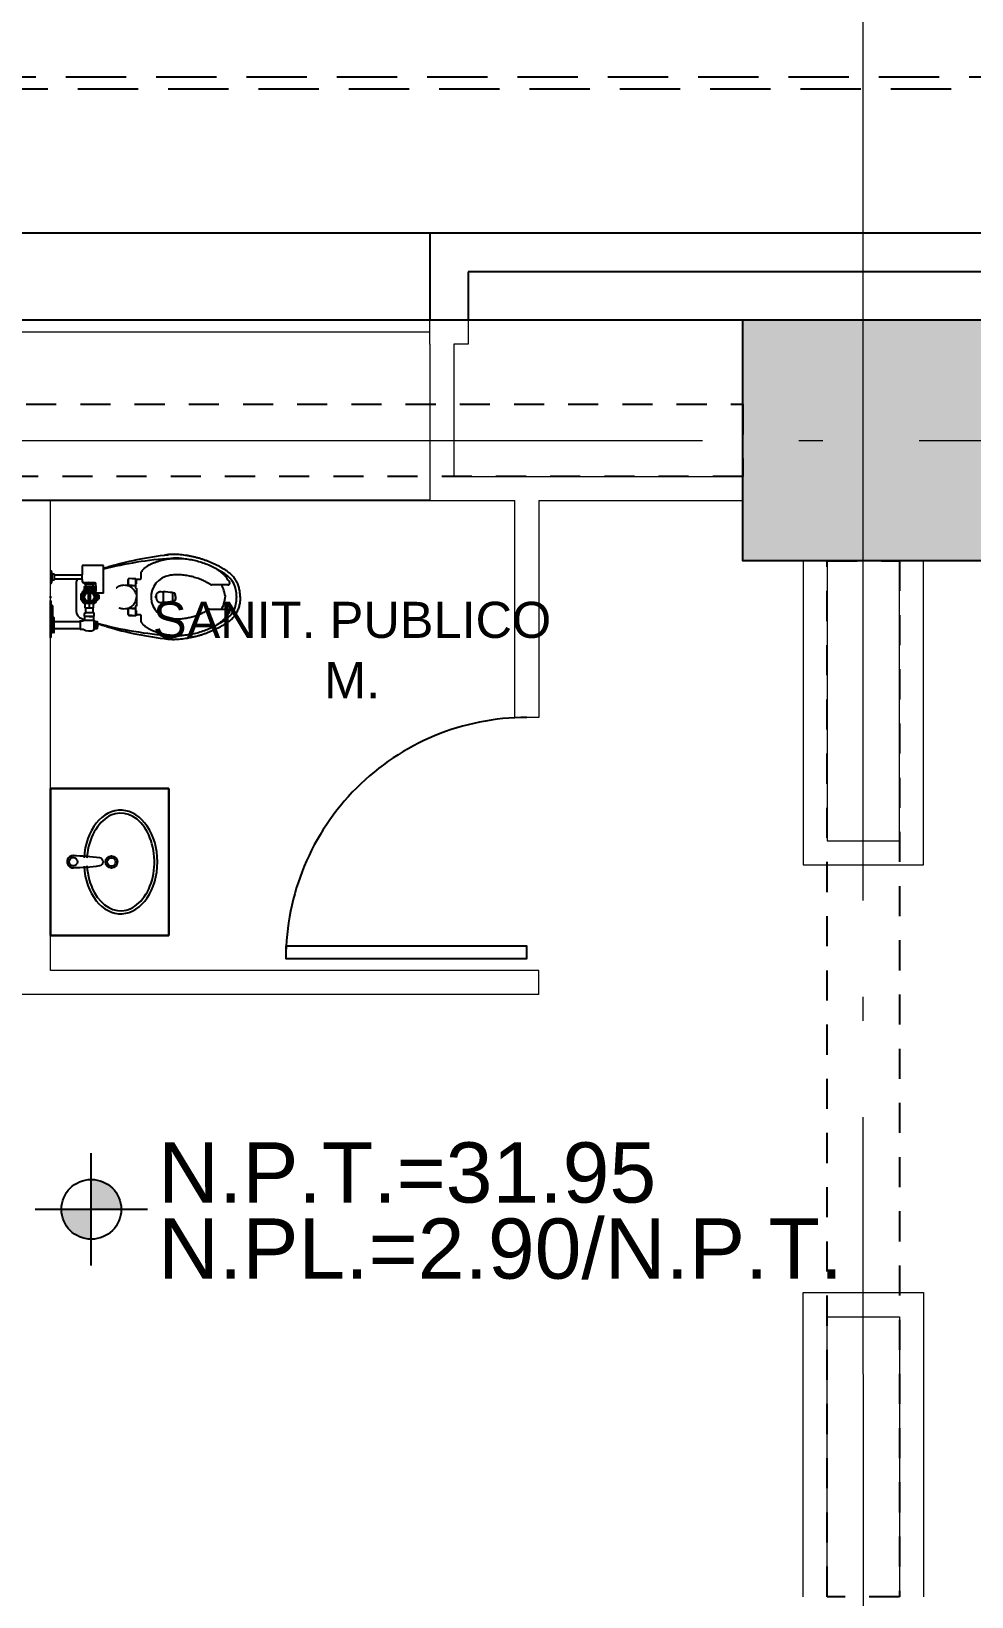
# Model space of a CAD drawing. Header units: metres. Extents: x -22 to 564, y 0 to 143.
# Drawn here: x 422.9 to 426.81, y 49.48 to 55.97 of the extents above; entities that cross this region are included whole.
import ezdxf

# ---------------------------------------------------------------- set-up
doc = ezdxf.new("R2010")
doc.units = ezdxf.units.M
for name, pattern in [('EJES630', [6.3, 5.5, -0.4, 0, -0.4]), ('XREF 4N NEURO-ONCOLOGIA$0$DASHED2', [0.375, 0.25, -0.125]), ('XREF 4N NEURO-ONCOLOGIA$0$HIDDEN2', [0.1875, 0.125, -0.0625]), ('XREF 4N NEURO-ONCOLOGIA$0$XREF PB NEURO-ONCOLOGIA$0$XR-00$0$HIDDEN', [0.375, 0.25, -0.125])]:
    doc.linetypes.add(name, pattern=pattern)
for name, color, linetype, lineweight in [('EJES', 11, 'EJES630', 0), ('XREF 4N NEURO-ONCOLOGIA$0$HERRERIAS', 1, 'Continuous', 18), ('XREF 4N NEURO-ONCOLOGIA$0$MUROS DE TABLAROCA', 150, 'Continuous', 13)]:
    doc.layers.add(name, color=color, linetype=linetype, lineweight=lineweight)
for name, color, linetype in [('NIVELES', 9, 'Continuous'), ('TEXTO', 7, 'Continuous'), ('XREF 4N NEURO-ONCOLOGIA$0$-CG-M-WALL', 7, 'Continuous'), ('XREF 4N NEURO-ONCOLOGIA$0$COLUMNAS', 6, 'Continuous'), ('XREF 4N NEURO-ONCOLOGIA$0$CONTRAVENTEOS', 6, 'XREF 4N NEURO-ONCOLOGIA$0$HIDDEN2'), ('XREF 4N NEURO-ONCOLOGIA$0$LAMINA MULTIPERFORADA', 9, 'Continuous'), ('XREF 4N NEURO-ONCOLOGIA$0$MOBILIARIO FIJO', 40, 'Continuous'), ('XREF 4N NEURO-ONCOLOGIA$0$MUROS BAJOS', 2, 'Continuous'), ('XREF 4N NEURO-ONCOLOGIA$0$NOVIDESA', 11, 'Continuous'), ('XREF 4N NEURO-ONCOLOGIA$0$PUERTAS', 253, 'Continuous')]:
    doc.layers.add(name, color=color, linetype=linetype)
doc.styles.add('100 LOCALES 25', font='arial.ttf', dxfattribs={"height": 0.25})
doc.styles.add('NIVELES', font='arial.ttf', dxfattribs={"height": 0.25})

# ---------------------------------------------------------------- blocks, each defined once
blk = doc.blocks.new('NPT')
h = blk.add_hatch(color=256)
h.paths.add_polyline_path([(0, 0.1241), (0, 0), (0.1241, 0, 0.414214)])
h.paths.add_polyline_path([(0, 0), (-0.1241, 0, 0.414214), (0, -0.1241)])
for p, q in [((0, -0.2327), (0, 0.2327)), ((-0.2327, 0), (0.2327, 0))]:
    blk.add_line(p, q)
blk.add_circle((0, 0), 0.1241)
at = {"style": 'NIVELES'}
for p in [(0.2779, 0.028), (0.2779, -0.2879)]:
    blk.add_attdef('NIVEL', p, '', height=0.25, dxfattribs=at)
blk = doc.blocks.new('XREF 4N NEURO-ONCOLOGIA$0$C-1')
at = {"layer": 'XREF 4N NEURO-ONCOLOGIA$0$-CG-M-WALL', "true_color": 0x636466}
h = blk.add_hatch(color=251, dxfattribs=at)
h.dxf.hatch_style = 1
h.paths.add_polyline_path([(-0.5, -0.5), (-0.5, 0.5), (0.5, 0.5), (0.5, -0.5)])
blk.add_lwpolyline([(-0.5, -0.5), (-0.5, 0.5), (0.5, 0.5), (0.5, -0.5)], close=True)
blk = doc.blocks.new('XREF 4N NEURO-ONCOLOGIA$0$XREF PB NEURO-ONCOLOGIA$0$WC CON FLUXO')
for p, q in [((-0.0034, 0), (0.0034, 0)), ((0, 0.0034), (0, -0.0034)), ((0.107, 0), (0.0582, 0)), ((-0.0197, -0.0022), (-0.0141, -0.0008)), ((0.0575, -0.0007), (0.0576, -0.0026)), ((0.0575, -0.0007), (0.1078, -0.0007)), ((0.0585, -0.0037), (0.069, -0.0067)), ((0.069, -0.0067), (0.0964, -0.0067)), ((0.0705, -0.0086), (0.0708, -0.0154)), ((0.0708, -0.0154), (0.0946, -0.0154)), ((0.0736, -0.1306), (0.0736, -0.0154)), ((0.0918, -0.0155), (0.0917, -0.1306)), ((0.0946, -0.0154), (0.0948, -0.0086)), ((0.0964, -0.0067), (0.1066, -0.0038)), ((0.1072, 0), (0.107, 0)), ((0.1078, -0.0025), (0.1078, -0.0007)), ((-0.0587, -0.1062), (-0.0589, -0.1062)), ((0.0587, -0.1062), (-0.0587, -0.1062)), ((-0.013, -0.1295), (-0.013, -0.1264)), ((-0.013, -0.1295), (-0.013, -0.1336)), ((-0.0127, -0.1264), (-0.0127, -0.1292)), ((-0.0086, -0.1264), (-0.0086, -0.1292)), ((-0.004, -0.1264), (-0.004, -0.1292)), ((0.0044, -0.1264), (0.0044, -0.1292)), ((0.009, -0.1264), (0.009, -0.1292)), ((0.0131, -0.1264), (0.0131, -0.1292)), ((0.0134, -0.1336), (0.0134, -0.1264)), ((0.0587, -0.1062), (0.0589, -0.1062)), ((-0.1331, -0.1809), (-0.1338, -0.1805)), ((-0.1331, -0.181), (-0.1331, -0.181)), ((-0.1331, -0.181), (-0.133, -0.181)), ((-0.133, -0.181), (-0.1329, -0.181)), ((-0.1329, -0.1837), (-0.133, -0.1814)), ((-0.133, -0.1814), (-0.0996, -0.1814)), ((-0.1329, -0.181), (-0.1319, -0.181)), ((-0.1329, -0.1837), (-0.0999, -0.1837)), ((-0.1302, -0.1867), (-0.1329, -0.1837)), ((-0.1319, -0.181), (-0.1269, -0.1809)), ((-0.1026, -0.1867), (-0.1302, -0.1867)), ((-0.1302, -0.1867), (-0.1301, -0.1933)), ((-0.1287, -0.1946), (-0.104, -0.1946)), ((-0.1269, -0.1809), (-0.1141, -0.1807)), ((-0.1141, -0.1807), (-0.1105, -0.1806)), ((-0.1109, -0.1952), (-0.1109, -0.1949)), ((-0.1105, -0.1806), (-0.1008, -0.1805)), ((-0.1028, -0.1933), (-0.1026, -0.1867)), ((-0.0999, -0.1837), (-0.1026, -0.1867)), ((-0.1008, -0.1805), (-0.1002, -0.1805)), ((-0.0998, -0.1814), (-0.0999, -0.1837)), ((-0.0996, -0.1805), (-0.0989, -0.1809)), ((-0.0996, -0.1814), (-0.0989, -0.181)), ((-0.0958, -0.1423), (-0.0805, -0.1423)), ((-0.0958, -0.1789), (-0.0815, -0.1789)), ((-0.082, -0.1612), (-0.0802, -0.1612)), ((-0.082, -0.1612), (-0.0815, -0.1789)), ((-0.0815, -0.1789), (-0.0807, -0.1775)), ((-0.0807, -0.1775), (-0.0806, -0.1775)), ((-0.0806, -0.1775), (-0.08, -0.1785)), ((-0.0805, -0.1423), (-0.08, -0.1433)), ((-0.0805, -0.1423), (-0.0801, -0.1593)), ((-0.0802, -0.1612), (-0.0801, -0.1682)), ((-0.0801, -0.1593), (-0.08, -0.1645)), ((-0.0801, -0.1682), (-0.08, -0.1743)), ((-0.08, -0.1433), (-0.08, -0.1403)), ((-0.08, -0.1403), (-0.0684, -0.1403)), ((-0.08, -0.1433), (-0.08, -0.1809)), ((-0.08, -0.1645), (-0.08, -0.1732)), ((-0.08, -0.1732), (-0.08, -0.1742)), ((-0.08, -0.1809), (-0.0684, -0.1809)), ((-0.0663, -0.1424), (-0.0663, -0.1461)), ((-0.0663, -0.1789), (-0.0663, -0.1751)), ((-0.0446, -0.1606), (-0.0284, -0.1606)), ((-0.0446, -0.1751), (-0.0446, -0.1777)), ((-0.0446, -0.1777), (-0.0229, -0.1776)), ((-0.0233, -0.1591), (-0.0175, -0.145)), ((-0.0175, -0.1762), (-0.0233, -0.1621)), ((-0.0175, -0.165), (-0.0175, -0.1562)), ((-0.0174, -0.1563), (-0.0174, -0.1649)), ((-0.0154, -0.1429), (-0.0019, -0.1373)), ((-0.0154, -0.1783), (-0.0013, -0.1842)), ((-0.0126, -0.1946), (-0.0126, -0.1919)), ((-0.0075, -0.1946), (-0.0075, -0.1919)), ((-0.0031, -0.1946), (-0.0031, -0.1919)), ((0.0022, -0.1839), (0.0158, -0.1783)), ((0.0024, -0.1373), (0.0149, -0.1425)), ((0.0058, -0.1946), (0.0058, -0.1919)), ((0.0097, -0.1946), (0.0097, -0.1919)), ((0.0101, -0.1336), (0.0245, -0.1336)), ((0.0101, -0.1876), (0.0245, -0.1876)), ((0.0134, -0.1919), (0.0134, -0.1876)), ((0.0134, -0.1946), (0.0134, -0.1919)), ((0.0162, -0.2187), (0.0162, -0.1879)), ((0.0162, -0.1879), (0.021, -0.1879)), ((0.0178, -0.1563), (0.0178, -0.1649)), ((0.0179, -0.145), (0.0233, -0.1579)), ((0.0179, -0.165), (0.0179, -0.1562)), ((0.0238, -0.1621), (0.0182, -0.1757)), ((0.0201, -0.1879), (0.0205, -0.1876)), ((0.0209, -0.1879), (0.0213, -0.1876)), ((0.0267, -0.1839), (0.027, -0.1806)), ((0.027, -0.1406), (0.0268, -0.1376)), ((0.0276, -0.1396), (0.0276, -0.1521)), ((0.0276, -0.1431), (0.0287, -0.1431)), ((0.0276, -0.1781), (0.0276, -0.1691)), ((0.0276, -0.1691), (0.0276, -0.1816)), ((0.0294, -0.1781), (0.0276, -0.1781)), ((0.0287, -0.1431), (0.0294, -0.1781)), ((0.0287, -0.1431), (0.0292, -0.1439)), ((0.0296, -0.1701), (0.0292, -0.1439)), ((0.0292, -0.1439), (0.0294, -0.1439)), ((0.0294, -0.1439), (0.0298, -0.1431)), ((0.0294, -0.1439), (0.03, -0.1773)), ((0.0294, -0.1781), (0.0298, -0.1773)), ((0.0298, -0.1773), (0.0296, -0.1701)), ((0.0304, -0.1781), (0.0298, -0.1431)), ((0.0298, -0.1431), (0.03, -0.1431)), ((0.0298, -0.1773), (0.03, -0.1773)), ((0.03, -0.1431), (0.0306, -0.1781)), ((0.03, -0.1431), (0.03, -0.1431)), ((0.03, -0.1431), (0.0304, -0.1439)), ((0.03, -0.1773), (0.0304, -0.1781)), ((0.0304, -0.1439), (0.0308, -0.1622)), ((0.0304, -0.1439), (0.0306, -0.1439)), ((0.0304, -0.1781), (0.0306, -0.1781)), ((0.0306, -0.1439), (0.031, -0.1433)), ((0.0306, -0.1439), (0.0308, -0.1498)), ((0.0306, -0.1781), (0.031, -0.1774)), ((0.0308, -0.1498), (0.0309, -0.1593)), ((0.0308, -0.1622), (0.0309, -0.1703)), ((0.0309, -0.1593), (0.0309, -0.1605)), ((0.0309, -0.1605), (0.0309, -0.162)), ((0.0309, -0.162), (0.031, -0.1637)), ((0.0309, -0.1703), (0.0309, -0.1724)), ((0.0517, -0.1879), (0.0554, -0.1879)), ((0.0732, -0.1305), (0.0664, -0.1305)), ((0.131, -0.1305), (0.0921, -0.1305)), ((0.131, -0.2187), (0.131, -0.1305)), ((0.0162, -0.2187), (0.131, -0.2187)), ((-0.0729, -0.3219), (-0.0727, -0.3219)), ((-0.0726, -0.3219), (-0.0679, -0.3219)), ((-0.0509, -0.3222), (-0.0726, -0.3219)), ((-0.0679, -0.3219), (-0.0561, -0.3219)), ((-0.0561, -0.3219), (-0.0511, -0.3219)), ((0.0511, -0.3221), (0.0512, -0.3221)), ((0.0513, -0.3221), (0.0561, -0.3221)), ((0.0731, -0.3224), (0.0513, -0.3221)), ((0.0561, -0.3221), (0.0679, -0.3221)), ((0.0679, -0.3221), (0.0729, -0.3221)), ((-0.1069, -0.3779), (-0.1063, -0.3779)), ((-0.1047, -0.377), (-0.1046, -0.3768)), ((-0.1029, -0.3758), (-0.1024, -0.3758)), ((-0.1024, -0.3758), (-0.0787, -0.3758)), ((-0.0763, -0.3379), (-0.0765, -0.3256)), ((-0.0763, -0.3255), (-0.0763, -0.3536)), ((-0.0763, -0.3536), (-0.056, -0.3539)), ((-0.0761, -0.3536), (-0.0761, -0.3536)), ((-0.0752, -0.3536), (-0.0761, -0.3536)), ((-0.0761, -0.3536), (-0.0761, -0.3538)), ((-0.0761, -0.3538), (-0.0761, -0.3539)), ((-0.0735, -0.3627), (-0.0761, -0.3539)), ((-0.0752, -0.3536), (-0.0752, -0.3536)), ((-0.0752, -0.3536), (-0.0729, -0.3536)), ((-0.0742, -0.3721), (-0.0742, -0.3698)), ((-0.0735, -0.3636), (-0.0735, -0.3598)), ((-0.0693, -0.3562), (-0.056, -0.3563)), ((-0.056, -0.353), (-0.0373, -0.353)), ((-0.056, -0.353), (-0.056, -0.3563)), ((-0.0481, -0.353), (-0.0473, -0.326)), ((-0.0476, -0.3384), (-0.0479, -0.353)), ((-0.0364, -0.3539), (-0.0364, -0.3562)), ((0.0364, -0.3562), (0.0364, -0.3539)), ((0.0373, -0.353), (0.0551, -0.353)), ((0.0476, -0.3381), (0.0475, -0.3258)), ((0.0476, -0.3258), (0.0476, -0.353)), ((0.056, -0.3539), (0.056, -0.3562)), ((0.056, -0.3539), (0.0759, -0.3542)), ((0.0761, -0.3541), (0.0735, -0.3629)), ((0.0735, -0.3598), (0.0735, -0.3636)), ((0.0742, -0.3698), (0.0742, -0.3721)), ((0.0759, -0.3542), (0.0767, -0.3262)), ((0.0761, -0.3539), (0.0759, -0.3539)), ((0.0763, -0.3386), (0.0761, -0.3539)), ((0.0761, -0.354), (0.0761, -0.3539)), ((0.0761, -0.3541), (0.0761, -0.354)), ((0.0787, -0.3758), (0.1024, -0.3758)), ((0.1024, -0.3758), (0.1029, -0.3758)), ((0.1069, -0.3779), (0.1052, -0.3779)), ((-0.0026, -0.4379), (-0.0058, -0.4387)), ((0.0058, -0.4387), (-0.0058, -0.4387)), ((0.0026, -0.4379), (0.0058, -0.4387)), ((-0.0907, -0.5014), (-0.0907, -0.5014)), ((0.0216, -0.4666), (-0.0216, -0.4666)), ((0.0181, -0.5057), (-0.0181, -0.5057)), ((-0.0176, -0.5057), (-0.0171, -0.5081)), ((0, -0.5182), (0, -0.5191)), ((0.0176, -0.5057), (0.0171, -0.5081)), ((-0.0501, -0.6597), (-0.0501, -0.7362)), ((0.0501, -0.7362), (0.0501, -0.6674)), ((-0.0062, -0.724), (0, -0.724)), ((0.0062, -0.724), (0, -0.724))]:
    blk.add_line(p, q)
for points in [[(-0.169, -0.0008), (-0.1688, 0)], [(-0.1688, 0), (-0.0143, 0)], [(-0.0141, -0.0008), (-0.0143, 0)], [(-0.169, -0.0008), (-0.1634, -0.0022)], [(-0.1686, -0.0008), (-0.0145, -0.0008)], [(-0.1634, -0.0022), (-0.0197, -0.0022)], [(-0.152, -0.0025), (-0.1464, -0.0081)], [(-0.1473, -0.013), (-0.1477, -0.0069)], [(-0.1452, -0.015), (-0.0876, -0.015)], [(-0.145, -0.0087), (-0.0382, -0.0087)], [(-0.0855, -0.013), (-0.0853, -0.0087)], [(-0.0367, -0.0081), (-0.0312, -0.0025)], [(-0.1318, -0.1231), (-0.1338, -0.1231), (-0.1338, -0.135)], [(-0.101, -0.1231), (-0.099, -0.1231), (-0.099, -0.135)], [(-0.0965, -0.1805), (-0.1363, -0.1805)], [(-0.133, -0.1814), (-0.1338, -0.1814), (-0.1331, -0.181), (-0.1331, -0.1809), (-0.1331, -0.1809), (-0.1331, -0.1809), (-0.1331, -0.1809), (-0.1331, -0.1809), (-0.1331, -0.1808), (-0.1331, -0.1808), (-0.1331, -0.1808), (-0.133, -0.1808), (-0.133, -0.1808), (-0.1329, -0.1808), (-0.1329, -0.1808), (-0.1328, -0.1808), (-0.1326, -0.1808), (-0.1322, -0.1808), (-0.1313, -0.1808), (-0.1297, -0.1807), (-0.1275, -0.1807), (-0.1236, -0.1806), (-0.1168, -0.1806), (-0.1117, -0.1805), (-0.1093, -0.1805), (-0.1093, -0.1805)], [(-0.0989, -0.1809), (-0.0989, -0.1809), (-0.0989, -0.1809), (-0.0989, -0.1809), (-0.0989, -0.1809), (-0.0989, -0.1809), (-0.099, -0.1809), (-0.099, -0.1809), (-0.099, -0.1809), (-0.099, -0.1809), (-0.0992, -0.1809), (-0.0998, -0.1809), (-0.1026, -0.181), (-0.1045, -0.181), (-0.1092, -0.1811), (-0.1162, -0.1812), (-0.1277, -0.1813), (-0.1297, -0.1813), (-0.1314, -0.1814), (-0.1325, -0.1814), (-0.1332, -0.1814), (-0.1334, -0.1814)], [(-0.1219, -0.1952), (-0.1219, -0.1949)], [(-0.0967, -0.1399), (-0.0965, -0.1403)], [(-0.0958, -0.1412), (-0.0958, -0.1789), (-0.0958, -0.1799)], [(-0.0807, -0.1775), (-0.0811, -0.168), (-0.0812, -0.1612)], [(-0.0446, -0.1461), (-0.0446, -0.1435), (-0.0228, -0.1434)], [(-0.0149, -0.1632), (-0.0149, -0.1579), (-0.0132, -0.1579), (-0.0132, -0.1598), (-0.0116, -0.1598), (-0.0116, -0.1579), (-0.0099, -0.1579), (-0.0099, -0.1632), (-0.0116, -0.1632), (-0.0116, -0.1613), (-0.0132, -0.1613), (-0.0132, -0.1632), (-0.0149, -0.1632)], [(-0.0137, -0.1355), (-0.0135, -0.1336), (-0.0096, -0.1336)], [(-0.0074, -0.1618), (-0.0045, -0.1618), (-0.0045, -0.1632), (-0.0091, -0.1632), (-0.0091, -0.1579), (-0.0045, -0.1579), (-0.0045, -0.1593), (-0.0074, -0.1593), (-0.0074, -0.1618)], [(-0.0074, -0.1612), (-0.005, -0.1612), (-0.005, -0.1599)], [(-0.0039, -0.1579), (-0.0023, -0.1579), (-0.0023, -0.1618), (-0.0002, -0.1618), (-0.0002, -0.1632), (-0.0039, -0.1632), (-0.0039, -0.1579)], [(-0.0008, -0.1579), (0.0008, -0.1579), (0.0018, -0.1612), (0.0027, -0.1579), (0.0043, -0.1579), (0.0027, -0.1632), (0.0008, -0.1632), (-0.0008, -0.1579)], [(0.0064, -0.1618), (0.0093, -0.1618), (0.0093, -0.1632), (0.0048, -0.1632), (0.0048, -0.1579), (0.0093, -0.1579), (0.0093, -0.1593), (0.0064, -0.1593), (0.0064, -0.1618)], [(0.0064, -0.1612), (0.0089, -0.1612), (0.0089, -0.1599)], [(0.0097, -0.1632), (0.0114, -0.1606), (0.0097, -0.1579), (0.0116, -0.1579), (0.0124, -0.1592), (0.0132, -0.1579), (0.0151, -0.1579), (0.0134, -0.1606), (0.0151, -0.1632), (0.0132, -0.1632), (0.0124, -0.1619), (0.0116, -0.1632), (0.0097, -0.1632)], [(0.0212, -0.188), (0.0212, -0.1879), (0.0514, -0.1879), (0.0514, -0.1879)], [(0.053, -0.1489), (0.053, -0.1417), (0.0573, -0.1417), (0.0573, -0.1384), (0.0587, -0.1384), (0.0587, -0.1828), (0.0573, -0.1828), (0.0573, -0.1795), (0.053, -0.1795), (0.053, -0.1723), (0.0573, -0.1723), (0.0573, -0.1489), (0.053, -0.1489), (0.053, -0.1723)], [(0.0587, -0.1833), (0.0594, -0.1793), (0.0599, -0.1585), (0.0594, -0.1419), (0.059, -0.1387), (0.0587, -0.1379)]]:
    blk.add_lwpolyline(points)
for points in [[(-0.1318, -0.015), (-0.101, -0.015), (-0.101, -0.1231), (-0.1318, -0.1231)], [(-0.013, -0.1264), (0.0134, -0.1264), (0.0134, -0.1292), (-0.013, -0.1292)], [(-0.0663, -0.1461), (-0.0446, -0.1461), (-0.0446, -0.1751), (-0.0663, -0.1751)], [(-0.0131, -0.1919), (0.0135, -0.1919), (0.0135, -0.1946), (-0.0131, -0.1946)], [(-0.0073, -0.1946), (0.0077, -0.1946), (0.0077, -0.2007), (-0.0073, -0.2007)], [(0.031, -0.1814), (0.0417, -0.1814), (0.0417, -0.1398), (0.031, -0.1398)], [(0.031, -0.1399), (0.0372, -0.1399), (0.0372, -0.1487), (0.031, -0.1487)], [(0.031, -0.1517), (0.0372, -0.1517), (0.0372, -0.1694), (0.031, -0.1694)], [(0.031, -0.1725), (0.0372, -0.1725), (0.0372, -0.1813), (0.031, -0.1813)], [(0.0417, -0.1455), (0.053, -0.1455), (0.053, -0.1757), (0.0417, -0.1757)]]:
    blk.add_lwpolyline(points, close=True)
for radius in [0.0287, 0.0208, 0.0206]:
    blk.add_circle((0.0002, -0.1606), radius)
for centre, radius, start, end in [((0.0582, -0.0007), 0.000699, 90.95277, 179.98844), ((-0.1685, 0.0038), 0.0046, 263.59467, 268.45589), ((-0.1529, -0.0035), 0.00135, 45.0725, 87.18005), ((-0.1452, -0.0129), 0.0021, 183, 270), ((-0.145, -0.0067), 0.00204, 225, 270), ((-0.0876, -0.0129), 0.0021, 270, 357), ((-0.0382, -0.0067), 0.00204, 270, 315), ((-0.0302, -0.0035), 0.00137, 94.72272, 134.74142), ((-0.0146, 0.0033), 0.00404, 271.14866, 276.87914), ((0.059, -0.0024), 0.0014, 186.73492, 251.23129), ((0.0685, -0.0087), 0.00201, 2.8263, 77.30626), ((0.0968, -0.0087), 0.00201, 102.67221, 177.17047), ((0.1064, -0.0024), 0.00142, 280.21822, 357.71478), ((0.1071, -0.0007), 0.000699, 359.99635, 84.9523), ((1.4324, -0.6105), 1.5966, 162.4445, 162.94849), ((-0.0589, -0.1386), 0.0324, 90, 162.44179), ((1.4324, -0.6105), 1.5966, 162.44179, 162.4445), ((0.0002, -0.1606), 0.0342, 112.68229, 150.08645), ((0.0002, -0.1606), 0.0338, 113.03003, 149.60721), ((0.0002, -0.1606), 0.0342, 51.96009, 67.31771), ((0.003, -0.1564), 0.0287, 52.4204, 68.73168), ((0.0589, -0.1386), 0.0324, 63.07562, 90), ((1.4324, -0.6105), 1.5966, 164.90366, 175.99719), ((-0.0899, -0.1604), 0.0506, 150.37925, 203.38768), ((-0.1287, -0.1933), 0.00134, 181.5, 270), ((-0.1216, -0.1949), 0.000343, 129.53376, 173.6561), ((1.2567, -0.6451), 1.4396, 161.76439, 162.83688), ((-0.1113, -0.1949), 0.000384, 6.4023, 46.33892), ((-0.1041, -0.1933), 0.00132, 272.56001, 359.51881), ((-0.0976, -0.135), 0.0014, 180, 202.38544), ((-0.1465, -0.1622), 0.0546, 24.14172, 29.23608), ((-0.0951, -0.1399), 0.00152, 197.70051, 241.61788), ((-0.0953, -0.1812), 0.0014, 109.98402, 146.49487), ((0.3455, -0.1572), 0.4265, 180.5403, 182.73096), ((-0.0684, -0.1424), 0.0021, 0, 90), ((-0.0684, -0.1788), 0.0021, 269.92172, 358.00948), ((0.0002, -0.1606), 0.0342, 209.89818, 247.19564), ((0.0002, -0.1606), 0.0338, 210.39279, 246.96997), ((-0.0196, -0.1606), 0.00402, 157.49993, 202.50007), ((-0.0138, -0.1466), 0.00402, 112.49993, 157.50007), ((0.0002, -0.3691), 0.2137, 85.25656, 94.74344), ((0.0002, 0.0479), 0.2137, 265.25656, 274.74344), ((-0.0138, -0.1746), 0.00402, 202.49993, 244.67813), ((0.0002, -0.3691), 0.2136, 85.28419, 94.71581), ((0.0002, 0.0479), 0.2136, 265.28419, 274.71579), ((-0.0048, -0.1633), 0.00333, 92.771, 141.15456), ((0.0002, -0.1412), 0.00442, 60.02508, 118.41746), ((0.0002, -0.1803), 0.00418, 247.96015, 298.51568), ((0.009, -0.1633), 0.00333, 92.771, 141.15456), ((0.0002, -0.1606), 0.0338, 293.03003, 298.24303), ((-0.001, -0.1578), 0.0373, 292.84038, 297.39367), ((0.0139, -0.1468), 0.00445, 24.00759, 75.65245), ((0.0141, -0.1745), 0.00418, 292.93282, 343.68128), ((0.0361, -0.0373), 0.1513, 264.24673, 275.90844), ((0.0193, -0.1605), 0.00473, 339.55346, 33.71095), ((0.0206, -0.1386), 0.00627, 9.35406, 51.77107), ((0.0206, -0.1386), 0.00627, 9.35406, 51.77107), ((0.0206, -0.1826), 0.00627, 308.22298, 348.27509), ((0.0206, -0.1826), 0.00627, 308.22298, 348.27509), ((0.0324, -0.1366), 0.00562, 189.38339, 212.17133), ((0.0326, -0.1847), 0.00586, 147.9912, 172.48664), ((-0.0002, -0.1608), 0.0347, 30.44518, 36.74674), ((0.003, -0.1588), 0.0304, 29.70178, 36.04184), ((0.0023, -0.1619), 0.0318, 322.80694, 330.75749), ((0.0148, -0.1706), 0.0161, 322.84482, 332.23848), ((0.0551, -0.1842), 0.0037, 273.98901, 13.14657), ((0.0664, -0.1382), 0.00771, 89.9605, 177.62529), ((0.0827, -0.0413), 0.0897, 263.96493, 276.04455), ((1.2435, -0.6427), 1.4264, 163.23339, 173.74638), ((-0.1216, -0.1952), 0.000336, 184.20261, 265.60704), ((-0.1164, -0.1279), 0.0678, 265.60708, 274.39296), ((1.2435, -0.6427), 1.4264, 162.77355, 163.11867), ((-0.1112, -0.1952), 0.000336, 274.39296, 0), ((-1.4324, -0.6105), 1.5966, 4.00281, 14.2041), ((-1.2567, -0.6451), 1.4396, 17.13029, 17.23052), ((-1.2427, -0.6426), 1.4255, 16.84085, 17.20043), ((-1.2427, -0.6426), 1.4255, 6.24845, 16.82993), ((-0.0729, -0.3255), 0.00364, 90, 180.81846), ((-0.0727, -0.3255), 0.00364, 89.18154, 180), ((-0.0511, -0.3255), 0.00364, 26.42896, 90), ((-0.0509, -0.3259), 0.00364, 358.36309, 89.18154), ((0.0511, -0.3258), 0.00364, 90, 180.81846), ((0.0513, -0.3258), 0.00364, 89.18154, 180), ((0.0729, -0.3258), 0.00364, 26.42896, 90), ((0.073, -0.3261), 0.00364, 358.36309, 89.18154), ((-0.0034, -0.496), 0.1575, 131.72578, 132.33041), ((-0.1069, -0.3799), 0.00196, 89.36731, 131.09904), ((-0.1063, -0.3761), 0.00184, 269.34634, 330.64924), ((-0.1029, -0.3777), 0.00195, 90.41115, 151.56149), ((-0.0787, -0.3712), 0.00455, 270, 0), ((-0.0752, -0.3536), 0.00091, 180.81846, 196.14434), ((-0.0373, -0.3539), 0.00091, 0, 90), ((-0.0004, -12.4585), 12.1022, 89.8216, 90.17503), ((0.0373, -0.3539), 0.00091, 90, 180), ((0.0551, -0.3539), 0.00091, 0, 90), ((0.0469, 2.1477), 2.504, 270.18747, 270.51409), ((0.0787, -0.3712), 0.00455, 180, 270), ((0.0752, -0.3539), 0.00091, 343.85566, 359.18154), ((0.1029, -0.3777), 0.00195, 28.43856, 89.5888), ((0.1069, -0.3799), 0.00198, 49.08747, 90.44618), ((0.0044, -0.4948), 0.156, 47.66816, 48.27718), ((0.0001, -0.5079), 0.091, 9.25476, 175.93872), ((-0.0014, -0.4367), 0.000598, 317.93231, 342.97756), ((0.0014, -0.4367), 0.000597, 196.98716, 222.10296), ((0.1315, -0.5194), 0.2925, 175.9969, 184.86153), ((0.519, -0.4383), 0.5413, 182.99671, 187.14397), ((-0.0006, -0.5183), 0.000937, 263.43647, 309.87119), ((0.0006, -0.5183), 0.000937, 230.12881, 276.56353), ((-0.5069, -0.4394), 0.5292, 352.80856, 357.05076), ((-0.1315, -0.5194), 0.2925, 355.01238, 4.0031), ((0.252, -0.4971), 0.415, 208.35506, 213.00938), ((-0.0574, -0.6597), 0.00728, 0, 37.06704), ((0.0197, -0.5584), 0.1676, 245.38452, 256.76211), ((-0.0197, -0.5584), 0.1676, 283.23789, 294.61548), ((0.0574, -0.6674), 0.00728, 142.01524, 180), ((-0.252, -0.4971), 0.415, 326.99062, 331.71007), ((-0.0062, -0.6649), 0.1071, 213.00938, 272.18614), ((-0.0574, -0.7362), 0.00728, 238.43813, 0), ((0.0197, -0.5584), 0.1676, 256.76211, 258.28049), ((0.0197, -0.5584), 0.1676, 258.28049, 261.11573), ((0, -0.8279), 0.056, 90, 92.18614), ((0, -0.8279), 0.056, 87.81386, 90), ((0.0062, -0.6649), 0.1071, 267.81386, 326.99062), ((-0.0197, -0.5584), 0.1676, 278.88427, 281.71951), ((-0.0197, -0.5584), 0.1676, 281.71951, 283.23789), ((0.0574, -0.7362), 0.00728, 180, 301.56187)]:
    blk.add_arc(centre, radius, start, end)
blk.add_ellipse((0.1105, -0.4263), major_axis=(-0.0713, 0.1429), ratio=0.110156, start_param=-1.280538, end_param=-1.272211)
for points, knots in [([(-0.0612, -0.7424), (-0.0685, -0.7379), (-0.0756, -0.7332), (-0.0857, -0.7253), (-0.089, -0.7226), (-0.0953, -0.7167), (-0.0982, -0.7136), (-0.1066, -0.7038), (-0.1115, -0.6969), (-0.1204, -0.6826), (-0.1244, -0.6752), (-0.1318, -0.6599), (-0.1351, -0.6521), (-0.1411, -0.6361), (-0.1438, -0.628), (-0.1487, -0.6117), (-0.1509, -0.6035), (-0.1546, -0.5869), (-0.1562, -0.5785), (-0.1585, -0.5616), (-0.1593, -0.5532), (-0.1603, -0.5364), (-0.1605, -0.528), (-0.1603, -0.5112), (-0.1599, -0.5028), (-0.1585, -0.4902), (-0.158, -0.486), (-0.1566, -0.4776), (-0.1558, -0.4734), (-0.153, -0.4608), (-0.1507, -0.4526), (-0.1467, -0.4403), (-0.1453, -0.4363), (-0.1431, -0.4303), (-0.1423, -0.4283), (-0.1407, -0.4243), (-0.1398, -0.4224), (-0.1371, -0.4165), (-0.1352, -0.4127), (-0.1311, -0.4053), (-0.1288, -0.4017), (-0.1239, -0.3948), (-0.1212, -0.3915), (-0.1155, -0.3853), (-0.1125, -0.3823), (-0.1094, -0.3795)], [0, 0, 0, 0, 0.0625, 0.0625, 0.09375, 0.09375, 0.125, 0.125, 0.1875, 0.1875, 0.25, 0.25, 0.3125, 0.3125, 0.375, 0.375, 0.4375, 0.4375, 0.5, 0.5, 0.5625, 0.5625, 0.625, 0.625, 0.6875, 0.6875, 0.71875, 0.71875, 0.75, 0.75, 0.8125, 0.8125, 0.84375, 0.84375, 0.859375, 0.859375, 0.875, 0.875, 0.90625, 0.90625, 0.9375, 0.9375, 0.96875, 0.96875, 1, 1, 1, 1]), ([(-0.0742, -0.3698), (-0.0742, -0.3695), (-0.0741, -0.3691), (-0.074, -0.3682), (-0.0739, -0.3678), (-0.0737, -0.3667), (-0.0737, -0.3661), (-0.0735, -0.3649), (-0.0735, -0.3643), (-0.0735, -0.3636)], [0, 0, 0, 0, 0.25, 0.25, 0.5, 0.5, 0.75, 0.75, 1, 1, 1, 1]), ([(-0.0735, -0.3598), (-0.0735, -0.3595), (-0.0735, -0.3593), (-0.0734, -0.3588), (-0.0733, -0.3586), (-0.0731, -0.3582), (-0.073, -0.358), (-0.0727, -0.3576), (-0.0725, -0.3574), (-0.0721, -0.357), (-0.0719, -0.3569), (-0.0715, -0.3566), (-0.0712, -0.3565), (-0.0707, -0.3564), (-0.0704, -0.3563), (-0.0699, -0.3562), (-0.0696, -0.3562), (-0.0693, -0.3562)], [0, 0, 0, 0, 0.125, 0.125, 0.25, 0.25, 0.375, 0.375, 0.5, 0.5, 0.625, 0.625, 0.75, 0.75, 0.875, 0.875, 1, 1, 1, 1]), ([(0.1094, -0.3795), (0.1157, -0.3852), (0.1214, -0.3914), (0.1313, -0.4052), (0.1354, -0.4126), (0.1398, -0.4224), (0.1407, -0.4244), (0.1423, -0.4283), (0.1431, -0.4303), (0.1454, -0.4363), (0.1468, -0.4404), (0.1507, -0.4527), (0.153, -0.4609), (0.1567, -0.4775), (0.1581, -0.4858), (0.1599, -0.5026), (0.1603, -0.5111), (0.1605, -0.5281), (0.1603, -0.5367), (0.1592, -0.5537), (0.1584, -0.5622), (0.1561, -0.5789), (0.1546, -0.5872), (0.1508, -0.6037), (0.1487, -0.6119), (0.1438, -0.6281), (0.1411, -0.6361), (0.135, -0.6521), (0.1317, -0.66), (0.1244, -0.6753), (0.1203, -0.6828), (0.1136, -0.6936), (0.1112, -0.6971), (0.1062, -0.704), (0.1035, -0.7074), (0.0979, -0.7139), (0.095, -0.717), (0.0888, -0.7228), (0.0856, -0.7255), (0.0756, -0.7332), (0.0684, -0.7379), (0.0612, -0.7424)], [0, 0, 0, 0, 0.0625, 0.0625, 0.125, 0.125, 0.140625, 0.140625, 0.15625, 0.15625, 0.1875, 0.1875, 0.25, 0.25, 0.3125, 0.3125, 0.375, 0.375, 0.4375, 0.4375, 0.5, 0.5, 0.5625, 0.5625, 0.625, 0.625, 0.6875, 0.6875, 0.75, 0.75, 0.8125, 0.8125, 0.84375, 0.84375, 0.875, 0.875, 0.90625, 0.90625, 0.9375, 0.9375, 1, 1, 1, 1]), ([(0.0693, -0.3562), (0.0696, -0.3562), (0.0699, -0.3562), (0.0704, -0.3563), (0.0707, -0.3564), (0.0712, -0.3565), (0.0715, -0.3566), (0.0719, -0.3569), (0.0721, -0.357), (0.0725, -0.3574), (0.0727, -0.3576), (0.073, -0.358), (0.0731, -0.3582), (0.0733, -0.3586), (0.0734, -0.3588), (0.0735, -0.3593), (0.0735, -0.3595), (0.0735, -0.3598)], [0, 0, 0, 0, 0.125, 0.125, 0.25, 0.25, 0.375, 0.375, 0.5, 0.5, 0.625, 0.625, 0.75, 0.75, 0.875, 0.875, 1, 1, 1, 1]), ([(0.0735, -0.3636), (0.0735, -0.3643), (0.0735, -0.3649), (0.0737, -0.3661), (0.0737, -0.3667), (0.0739, -0.3678), (0.074, -0.3682), (0.0741, -0.3691), (0.0742, -0.3695), (0.0742, -0.3698)], [0, 0, 0, 0, 0.25, 0.25, 0.5, 0.5, 0.75, 0.75, 1, 1, 1, 1]), ([(-0.0058, -0.4387), (-0.0066, -0.4389), (-0.0075, -0.4391), (-0.0092, -0.4395), (-0.01, -0.4397), (-0.0125, -0.4404), (-0.0141, -0.4412), (-0.0168, -0.443), (-0.018, -0.4442), (-0.0199, -0.4466), (-0.0207, -0.4479), (-0.0218, -0.4507), (-0.0222, -0.4521), (-0.0224, -0.4543), (-0.0225, -0.455), (-0.0224, -0.4565), (-0.0224, -0.4572), (-0.0221, -0.4608), (-0.0218, -0.4637), (-0.0216, -0.4666)], [0, 0, 0, 0, 0.0625, 0.0625, 0.125, 0.125, 0.25, 0.25, 0.375, 0.375, 0.5, 0.5, 0.625, 0.625, 0.6875, 0.6875, 0.75, 0.75, 1, 1, 1, 1]), ([(-0.001, -0.4371), (-0.001, -0.4372), (-0.0011, -0.4372), (-0.0012, -0.4373), (-0.0012, -0.4373), (-0.0014, -0.4375), (-0.0016, -0.4375), (-0.002, -0.4377), (-0.0023, -0.4378), (-0.0026, -0.4379)], [0, 0, 0, 0, 0.125, 0.125, 0.25, 0.25, 0.5, 0.5, 1, 1, 1, 1]), ([(-0.0008, -0.4369), (-0.0008, -0.4366), (-0.0007, -0.4363), (-0.0005, -0.4359), (-0.0004, -0.4357), (-0.0003, -0.4355), (-0.0003, -0.4355), (-0.0002, -0.4353), (-0.0001, -0.4353), (0.0001, -0.4353), (0.0002, -0.4353), (0.0003, -0.4354), (0.0003, -0.4355), (0.0004, -0.4357), (0.0005, -0.4359), (0.0007, -0.4363), (0.0008, -0.4366), (0.0008, -0.4369)], [0, 0, 0, 0, 0.25, 0.25, 0.375, 0.375, 0.4375, 0.4375, 0.5, 0.5, 0.5625, 0.5625, 0.625, 0.625, 0.75, 0.75, 1, 1, 1, 1]), ([(0.0026, -0.4379), (0.0023, -0.4378), (0.002, -0.4377), (0.0016, -0.4375), (0.0014, -0.4375), (0.0012, -0.4373), (0.0012, -0.4373), (0.0011, -0.4372), (0.001, -0.4372), (0.001, -0.4371)], [0, 0, 0, 0, 0.5, 0.5, 0.75, 0.75, 0.875, 0.875, 1, 1, 1, 1]), ([(0.0058, -0.4387), (0.0066, -0.4389), (0.0075, -0.4391), (0.0092, -0.4395), (0.01, -0.4397), (0.0125, -0.4404), (0.0141, -0.4412), (0.0168, -0.443), (0.018, -0.4442), (0.0199, -0.4466), (0.0207, -0.4479), (0.0218, -0.4507), (0.0222, -0.4521), (0.0224, -0.4543), (0.0225, -0.455), (0.0224, -0.4565), (0.0224, -0.4572), (0.0221, -0.4608), (0.0218, -0.4637), (0.0216, -0.4666)], [0, 0, 0, 0, 0.0625, 0.0625, 0.125, 0.125, 0.25, 0.25, 0.375, 0.375, 0.5, 0.5, 0.625, 0.625, 0.6875, 0.6875, 0.75, 0.75, 1, 1, 1, 1]), ([(-0.0907, -0.5014), (-0.091, -0.5048), (-0.0911, -0.5082), (-0.0912, -0.5149), (-0.0912, -0.5183), (-0.0911, -0.5285), (-0.0907, -0.5352), (-0.0895, -0.5487), (-0.0887, -0.5554), (-0.0864, -0.5686), (-0.085, -0.5752), (-0.0816, -0.5881), (-0.0798, -0.5946), (-0.0756, -0.6073), (-0.0733, -0.6136), (-0.0682, -0.6261), (-0.0654, -0.6323), (-0.0591, -0.6442), (-0.0556, -0.6499), (-0.0515, -0.6554)], [0, 0, 0, 0, 0.0625, 0.0625, 0.125, 0.125, 0.25, 0.25, 0.375, 0.375, 0.5, 0.5, 0.625, 0.625, 0.75, 0.75, 0.875, 0.875, 1, 1, 1, 1]), ([(0, -0.5182), (-0.001, -0.518), (-0.002, -0.5179), (-0.0041, -0.5177), (-0.0051, -0.5176), (-0.0082, -0.5172), (-0.0102, -0.5169), (-0.0127, -0.5164), (-0.0132, -0.5163), (-0.0141, -0.5159), (-0.0145, -0.5156), (-0.0152, -0.515), (-0.0155, -0.5146), (-0.0158, -0.5139), (-0.0159, -0.5134), (-0.0164, -0.5114), (-0.0168, -0.5098), (-0.0171, -0.5081)], [0, 0, 0, 0, 0.125, 0.125, 0.25, 0.25, 0.5, 0.5, 0.5625, 0.5625, 0.625, 0.625, 0.6875, 0.6875, 0.75, 0.75, 1, 1, 1, 1]), ([(-0.0007, -0.5193), (-0.0026, -0.519), (-0.0046, -0.5188), (-0.0085, -0.5182), (-0.0104, -0.5179), (-0.0128, -0.5174), (-0.0133, -0.5172), (-0.0141, -0.5168), (-0.0145, -0.5165), (-0.0152, -0.5157), (-0.0154, -0.5153), (-0.0158, -0.5145), (-0.0159, -0.514), (-0.0164, -0.5117), (-0.0168, -0.5099), (-0.0171, -0.5081)], [0, 0, 0, 0, 0.25, 0.25, 0.5, 0.5, 0.5625, 0.5625, 0.625, 0.625, 0.6875, 0.6875, 0.75, 0.75, 1, 1, 1, 1]), ([(0, -0.5182), (0.001, -0.518), (0.002, -0.5179), (0.0041, -0.5177), (0.0051, -0.5176), (0.0082, -0.5172), (0.0102, -0.5169), (0.0127, -0.5164), (0.0132, -0.5163), (0.0141, -0.5159), (0.0145, -0.5156), (0.0152, -0.515), (0.0155, -0.5146), (0.0158, -0.5139), (0.0159, -0.5134), (0.0164, -0.5114), (0.0168, -0.5098), (0.0171, -0.5081)], [0, 0, 0, 0, 0.125, 0.125, 0.25, 0.25, 0.5, 0.5, 0.5625, 0.5625, 0.625, 0.625, 0.6875, 0.6875, 0.75, 0.75, 1, 1, 1, 1]), ([(0.0007, -0.5193), (0.0026, -0.519), (0.0046, -0.5188), (0.0085, -0.5182), (0.0104, -0.5179), (0.0128, -0.5174), (0.0133, -0.5172), (0.0141, -0.5168), (0.0145, -0.5165), (0.0152, -0.5157), (0.0154, -0.5153), (0.0158, -0.5145), (0.0159, -0.514), (0.0164, -0.5117), (0.0168, -0.5099), (0.0171, -0.5081)], [0, 0, 0, 0, 0.25, 0.25, 0.5, 0.5, 0.5625, 0.5625, 0.625, 0.625, 0.6875, 0.6875, 0.75, 0.75, 1, 1, 1, 1]), ([(0.0516, -0.6629), (0.0539, -0.66), (0.056, -0.6569), (0.0599, -0.6506), (0.0617, -0.6474), (0.0669, -0.6376), (0.07, -0.6308), (0.0754, -0.617), (0.0778, -0.61), (0.0822, -0.5959), (0.0842, -0.5888), (0.0875, -0.5744), (0.0888, -0.5671), (0.0908, -0.5524), (0.0914, -0.545), (0.0922, -0.5302), (0.0923, -0.5228), (0.0919, -0.5117), (0.0917, -0.508), (0.0912, -0.5025), (0.091, -0.5006), (0.0906, -0.4978), (0.0905, -0.4969), (0.0902, -0.4951), (0.0901, -0.4941), (0.0899, -0.4932)], [0, 0, 0, 0, 0.0625, 0.0625, 0.125, 0.125, 0.25, 0.25, 0.375, 0.375, 0.5, 0.5, 0.625, 0.625, 0.75, 0.75, 0.875, 0.875, 0.9375, 0.9375, 0.96875, 0.96875, 0.984375, 0.984375, 1, 1, 1, 1])]:
    blk.add_open_spline(points, degree=3, knots=knots)
for points, weights in [([(-0.1769, -0.5175), (-0.1775, -0.505), (-0.1762, -0.4926)], [1, 0.96771874759, 0.94216281398]), ([(-0.1768, -0.5194), (-0.1769, -0.5185), (-0.1769, -0.5175)], [1, 0.999997543195, 1]), ([(-0.1762, -0.4926), (-0.1751, -0.4824), (-0.1727, -0.4725)], [0.94216281398, 0.922339074528, 0.90656203066]), ([(0.1762, -0.4926), (0.1751, -0.4825), (0.1727, -0.4727)], [0.94216281398, 0.922518420865, 0.906847833249]), ([(0.1769, -0.5175), (0.1775, -0.505), (0.1762, -0.4926)], [1, 0.96771874759, 0.94216281398]), ([(0.1768, -0.5194), (0.1769, -0.5185), (0.1769, -0.5175)], [1, 0.999997543195, 1]), ([(0, -0.7862), (-0.0008, -0.7862), (-0.0016, -0.7862)], [1, 0.999818026965, 1])]:
    blk.add_rational_spline(points, weights, degree=2)
for points, weights, knots in [([(-0.0016, -0.7862), (-0.0705, -0.7889), (-0.1081, -0.731), (-0.1708, -0.6344), (-0.1768, -0.5194)], [1, 0.869595072185, 1, 0.965853886877, 1], [0.004294, 0.004294, 0.004294, 0.32836, 0.32836, 0.9293445, 0.9293445, 0.9293445]), ([(0, -0.7862), (0.0008, -0.7862), (0.0016, -0.7862), (0.0705, -0.7889), (0.1081, -0.731), (0.1708, -0.6344), (0.1768, -0.5194)], [1, 0.999818026965, 1, 0.869595072185, 1, 0.965853886877, 1], [0, 0, 0, 0.004294, 0.004294, 0.32836, 0.32836, 0.9293445, 0.9293445, 0.9293445])]:
    blk.add_rational_spline(points, weights, degree=2, knots=knots)
blk = doc.blocks.new('XREF 4N NEURO-ONCOLOGIA$0$XREF PB NEURO-ONCOLOGIA$0$XR-00$0$TZF-1-310')
at = {"linetype": 'XREF 4N NEURO-ONCOLOGIA$0$XREF PB NEURO-ONCOLOGIA$0$XR-00$0$HIDDEN', "ltscale": 0.1}
blk.add_circle((0, -0.305), 0.05, dxfattribs=at)
blk.add_blockref('XREF 4N NEURO-ONCOLOGIA$0$XREF PB NEURO-ONCOLOGIA$0$WC CON FLUXO', (0, 0))
blk = doc.blocks.new('XREF 4N NEURO-ONCOLOGIA$0$XREF PB NEURO-ONCOLOGIA$0$XR-02$0$LAVABO.NORMATIVO')
for p, q in [((-0.305, -0.49), (-0.305, 0)), ((-0.305, 0), (0.305, 0)), ((0.305, 0), (-0.305, 0)), ((-0.305, 0), (-0.305, -0.49)), ((0.305, -0.49), (0.305, 0)), ((0.305, 0), (0.305, -0.49)), ((0.305, -0.49), (-0.305, -0.49)), ((-0.305, -0.49), (0.305, -0.49))]:
    blk.add_line(p, q)
for centre, radius in [((0.001, -0.0938), 0.0171), ((0, -0.2523), 0.025), ((0, -0.2523), 0.0175)]:
    blk.add_circle(centre, radius)
for centre, radius, start, end in [((0.001, -0.0938), 0.0254, 0, 198.6555), ((0.001, -0.0938), 0.0242, 359.53294, 180.46706), ((0.8216, -0.0871), 0.8447, 180.46706, 187.95688), ((-0.8195, -0.0871), 0.8447, 352.04312, 359.53294), ((0.0011, -0.0938), 0.0254, 341.33754, 0.00356), ((0.001, -0.2018), 0.0162, 187.95688, 352.04312)]:
    blk.add_arc(centre, radius, start, end)
blk.add_ellipse((0, -0.2907), major_axis=(-0.215, 0), ratio=0.709302, start_param=4.791428, end_param=10.916607)
blk.add_open_spline([(-0.0163, -0.1507), (-0.0558, -0.153), (-0.0942, -0.1635), (-0.1837, -0.2123), (-0.2121, -0.2654), (-0.1879, -0.3629), (-0.1336, -0.4082), (0.0089, -0.4403), (0.0926, -0.4256), (0.1966, -0.3523), (0.2151, -0.2979), (0.1733, -0.2026), (0.1106, -0.1621), (0.0301, -0.1518), (0.0232, -0.1511), (0.0163, -0.1507)], degree=3, knots=[4.791428, 4.791428, 4.791428, 4.791428, 5.367357, 5.367357, 6.457084, 6.457084, 7.54681, 7.54681, 8.636537, 8.636537, 9.726264, 9.726264, 10.81599, 10.81599, 10.916607, 10.916607, 10.916607, 10.916607])
blk = doc.blocks.new('XREF 4N NEURO-ONCOLOGIA')
at = {"layer": 'XREF 4N NEURO-ONCOLOGIA$0$CONTRAVENTEOS', "elevation": 0}
for points in [[(23.9025, 17.8694), (23.9025, 12.8694), (23.6025, 12.8694), (23.6025, 17.8694)], [(18.9525, 12.5194), (23.2525, 12.5194), (23.2525, 12.2194), (18.9525, 12.2194)]]:
    blk.add_lwpolyline(points, close=True, dxfattribs=at)
at = {"layer": 'XREF 4N NEURO-ONCOLOGIA$0$HERRERIAS'}
for p, q in [((24.2025, 14.1694, 0), (24.2025, 16.5694, 0)), ((24.2525, 14.1694, 0), (24.2525, 16.5694, 0))]:
    blk.add_line(p, q, dxfattribs=at)
at = {"layer": 'XREF 4N NEURO-ONCOLOGIA$0$LAMINA MULTIPERFORADA', "linetype": 'XREF 4N NEURO-ONCOLOGIA$0$DASHED2', "elevation": 0}
for points in [[(2.1925, 54.0994), (19.965, 54.0994), (19.965, 28.4299), (25.2625, 28.4297), (25.2625, -1.1406), (2.1925, -1.1406)], [(2.2425, 54.0494), (19.915, 54.0494), (19.915, 28.3799), (25.2125, 28.3797), (25.2125, -1.0906), (2.2425, -1.0906)]]:
    blk.add_lwpolyline(points, close=True, dxfattribs=at)
at = {"layer": 'XREF 4N NEURO-ONCOLOGIA$0$MUROS BAJOS'}
for p, q in [((23.5025, 14.1694, 0), (23.5025, 16.5694, 0)), ((24.6125, 14.1694, 0), (24.6125, 16.5694))]:
    blk.add_line(p, q, dxfattribs=at)
at = {"layer": 'XREF 4N NEURO-ONCOLOGIA$0$MUROS DE TABLAROCA'}
for p, q in [((21.4525, 13.7163), (21.4525, 17.8694)), ((21.5525, 13.7163), (21.5525, 15.7429)), ((21.5525, 15.7429), (23.5025, 15.7429)), ((24.1525, 14.1694), (24.2525, 14.1694)), ((24.1525, 14.0094), (24.1525, 14.0694)), ((21.4525, 13.7163), (21.5525, 13.7163))]:
    blk.add_line(p, q, dxfattribs=at)
for points in [[(24.1525, 14.1694), (23.5025, 14.1694), (23.5025, 13.8163)], [(24.2525, 14.1694), (24.2525, 14.1694), (24.2525, 14.0094), (24.1525, 14.0094)], [(24.1525, 14.0694), (23.6025, 14.0694), (23.6025, 12.8694)], [(23.5025, 13.7163), (22.6025, 13.7163), (22.6025, 13.8163), (23.5025, 13.8163)], [(23.5025, 13.7163), (23.5025, 12.8694)], [(23.5025, 13.7163), (23.5025, 12.8694)]]:
    blk.add_lwpolyline(points, dxfattribs=at)
at = {"layer": 'XREF 4N NEURO-ONCOLOGIA$0$MUROS DE TABLAROCA', "elevation": 0}
for points in [[(18.9525, 12.6194), (20.2149, 12.6194), (20.2149, 12.1194), (18.9525, 12.1194)], [(23.2525, 12.6194), (21.9901, 12.6194), (21.9901, 12.1194), (23.2525, 12.1194)], [(18.9525, 12.5194), (20.1149, 12.5194), (20.1149, 12.2194), (18.9525, 12.2194)], [(23.2525, 12.5194), (22.0901, 12.5194), (22.0901, 12.2194), (23.2525, 12.2194)]]:
    blk.add_lwpolyline(points, dxfattribs=at)
at = {"layer": 'XREF 4N NEURO-ONCOLOGIA$0$NOVIDESA'}
for p, q in [((24.6125, 14.1694, 0), (24.2525, 14.1694, 0)), ((24.4525, 14.0094, 0), (24.2525, 14.0094, 0))]:
    blk.add_line(p, q, dxfattribs=at)
at = {"layer": 'XREF 4N NEURO-ONCOLOGIA$0$NOVIDESA', "elevation": 0}
for points in [[(24.6125, -0.4906), (24.6125, 14.1694)], [(24.4525, -0.3306), (24.4525, 14.0094)]]:
    blk.add_lwpolyline(points, dxfattribs=at)
at = {"layer": 'XREF 4N NEURO-ONCOLOGIA$0$PUERTAS', "elevation": 0}
blk.add_lwpolyline([(22.6025, 13.7663, 0.414214), (21.6025, 14.7663), (21.6025, 13.7663), (21.6525, 13.7663), (21.6525, 14.7663), (21.6025, 14.7663)], format="xyb", dxfattribs=at)
at = {"layer": 'XREF 4N NEURO-ONCOLOGIA$0$COLUMNAS'}
blk.add_blockref('XREF 4N NEURO-ONCOLOGIA$0$C-1', (23.7525, 12.3694, 0), dxfattribs=at)
at = {"layer": 'XREF 4N NEURO-ONCOLOGIA$0$MOBILIARIO FIJO', "transparency": 33554687, "rotation": 359.996374100208}
blk.add_blockref('XREF 4N NEURO-ONCOLOGIA$0$XREF PB NEURO-ONCOLOGIA$0$XR-00$0$TZF-1-310', (23.1025, 15.7429, 0), dxfattribs=at)
at = {"layer": 'XREF 4N NEURO-ONCOLOGIA$0$MOBILIARIO FIJO', "rotation": 359.99988518544}
blk.add_blockref('XREF 4N NEURO-ONCOLOGIA$0$XREF PB NEURO-ONCOLOGIA$0$XR-02$0$LAVABO.NORMATIVO', (22.0025, 15.7429, 0), dxfattribs=at)
at = {"color": 251, "true_color": 0x636466, "elevation": 0}
blk.add_lwpolyline([(2.9525, 35.2894), (18.9525, 35.2894), (18.9525, 27.9795), (24.2525, 27.9795), (24.2525, -0.1306), (3.0025, -0.1306)], close=True, dxfattribs=at)

msp = doc.modelspace()

# ---------------------------------------------------------------- block references
at = {"layer": 'NIVELES'}
ref = msp.add_blockref('NPT', (423.1535, 51.0831), dxfattribs=at)
ref.add_attrib('NIVEL', 'N.P.T.=31.95', (423.4313, 51.1111), dxfattribs={"layer": '0', "height": 0.25, "style": 'NIVELES'})
ref.add_attrib('NIVEL', 'N.PL.=2.90/N.P.T.', (423.4313, 50.7952), dxfattribs={"layer": '0', "height": 0.25, "style": 'NIVELES'})

# ---------------------------------------------------------------- texts
at = {"layer": 'TEXTO', "insert": (423.3988, 53.6051, 0), "char_height": 0.15, "width": 1.674895, "attachment_point": 1, "style": '100 LOCALES 25'}
msp.add_mtext('\\pxqc;SANIT. PUBLICO M.', dxfattribs=at)

# ---------------------------------------------------------------- next in the draw order: block references
at = {"rotation": 90}
msp.add_blockref('XREF 4N NEURO-ONCOLOGIA', (438.7277, 30.5225, 0), dxfattribs=at)

# ---------------------------------------------------------------- next in the draw order: linework, layer by layer
at = {"layer": 'EJES'}
for p, q in [((426.3593, 33.1657), (426.358, 58.5478)), ((381.7906, 54.2751), (438.5678, 54.2751))]:
    msp.add_line(p, q, dxfattribs=at)

doc.saveas('drawing.dxf')
